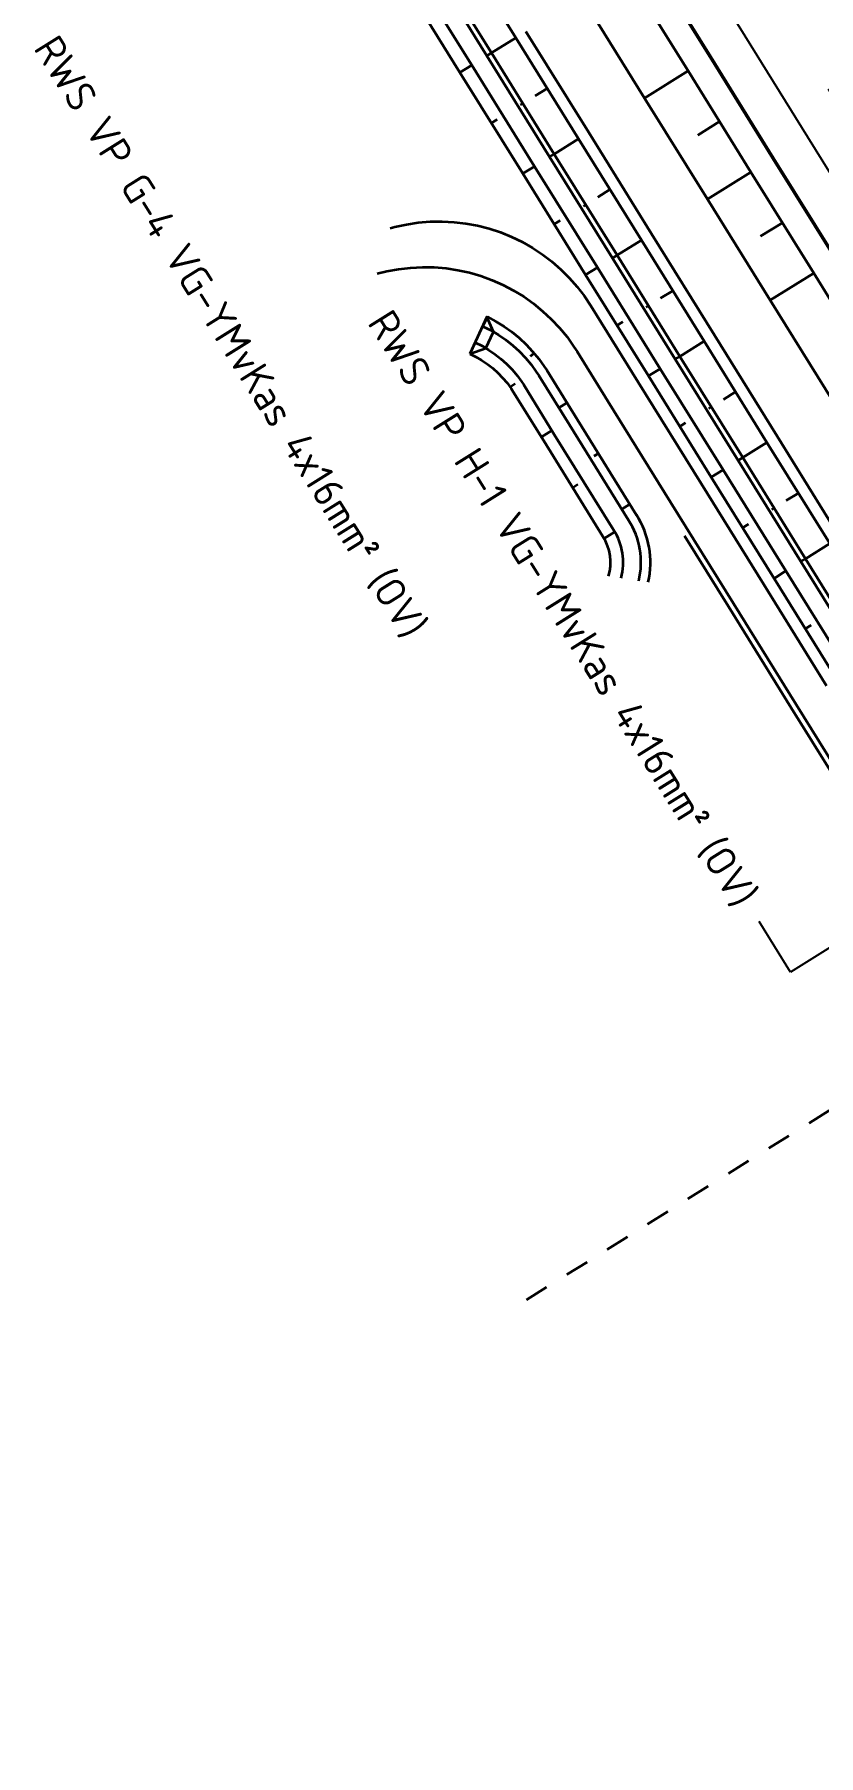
# Model space of a CAD drawing. Header units: metres. Extents: x 134219 to 139080, y 438661 to 444352.
# Drawn here: x 136067.6 to 136133.5, y 441876.5 to 442021.1 of the extents above; entities that cross this region are included whole.
import ezdxf
from ezdxf.enums import TextEntityAlignment as Align

# ---------------------------------------------------------------- set-up
doc = ezdxf.new("R2010")
doc.units = ezdxf.units.M
for name, pattern in [('13strp', [4, 1, -3]), ('39strp', [12, 3, -9]), ('XX-FASEGRENS', [4, 2, -2])]:
    doc.linetypes.add(name, pattern=pattern)
for name, color, linetype, lineweight in [('N-WE-KG-FASEGRENS-G', 7, 'XX-FASEGRENS', 35), ('N-WE-KL-ET_LS_OV_KABEL-T25', 7, 'Continuous', 25), ('Utd-ondergr-nw', 8, '13strp', 35)]:
    doc.layers.add(name, color=color, linetype=linetype, lineweight=lineweight)
doc.layers.add('Utd-weg-nw', color=8, linetype='Continuous')
doc.styles.add('NLCS_25', font='NLCS-ISO.ttf', dxfattribs={"height": 2.5})

msp = doc.modelspace()

# ---------------------------------------------------------------- linework, layer by layer
at = {"layer": 'N-WE-KG-FASEGRENS-G'}
msp.add_line((136256.46, 442007.11), (136108.79, 441914.7), dxfattribs=at)
at = {"layer": 'N-WE-KL-ET_LS_OV_KABEL-T25'}
for p, q in [((136181.47, 441973.84), (136131.14, 441942.34)), ((136131.14, 441942.34), (136128.49, 441946.58))]:
    msp.add_line(p, q, dxfattribs=at)
at = {"layer": 'Utd-ondergr-nw', "linetype": 'Continuous', "flags": 128}
for points in [[(136102.79, 442029.29), (136108.06, 442020.79), (136113.34, 442012.3), (136118.61, 442003.8), (136123.89, 441995.31), (136129.16, 441986.81), (136134.44, 441978.32), (136139.71, 441969.82), (136144.99, 441961.32), (136150.26, 441952.83), (136155.54, 441944.33), (136160.81, 441935.84), (136166.09, 441927.34), (136171.36, 441918.85), (136176.64, 441910.35), (136181.91, 441901.86), (136187.19, 441893.36), (136192.46, 441884.86), (136197.74, 441876.37)], [(136100.36, 442027.79), (136105.64, 442019.29), (136110.91, 442010.79), (136116.19, 442002.3), (136121.46, 441993.8), (136126.74, 441985.31), (136132.01, 441976.81), (136137.29, 441968.32), (136142.56, 441959.82), (136147.84, 441951.33), (136153.11, 441942.83), (136158.39, 441934.33), (136163.66, 441925.84), (136168.94, 441917.34), (136174.21, 441908.85), (136179.49, 441900.35), (136184.76, 441891.86), (136190.04, 441883.36), (136195.31, 441874.87)], [(136100.75, 442028.02), (136106.02, 442019.53), (136111.3, 442011.03), (136116.57, 442002.54), (136121.85, 441994.04), (136127.12, 441985.55), (136132.4, 441977.05), (136137.67, 441968.55), (136142.95, 441960.06), (136148.22, 441951.56), (136153.5, 441943.07), (136158.77, 441934.57), (136164.05, 441926.08), (136169.32, 441917.58), (136174.6, 441909.09), (136179.87, 441900.59), (136185.15, 441892.09), (136190.42, 441883.6), (136195.7, 441875.1)], [(136119.11, 442027.66), (136124.39, 442019.16), (136129.66, 442010.67), (136134.94, 442002.17), (136140.21, 441993.67), (136145.49, 441985.18), (136150.76, 441976.68), (136156.04, 441968.19), (136161.31, 441959.69), (136166.59, 441951.2), (136171.86, 441942.7), (136177.14, 441934.21), (136182.41, 441925.71), (136187.69, 441917.21), (136192.96, 441908.72), (136198.24, 441900.22), (136203.51, 441891.73), (136208.79, 441883.23), (136214.06, 441874.74)], [(136119.17, 442027.69), (136124.45, 442019.2), (136129.72, 442010.7), (136135, 442002.21), (136140.27, 441993.71), (136145.55, 441985.22), (136150.82, 441976.72), (136156.1, 441968.22), (136161.37, 441959.73), (136166.65, 441951.23), (136171.92, 441942.74), (136177.2, 441934.24), (136182.47, 441925.75), (136187.75, 441917.25), (136193.02, 441908.76), (136198.3, 441900.26), (136203.57, 441891.76), (136208.85, 441883.27), (136214.12, 441874.77)], [(136098.1, 442026.38), (136103.37, 442017.88), (136108.65, 442009.39), (136113.92, 442000.89), (136119.2, 441992.4), (136124.47, 441983.9), (136129.75, 441975.4), (136135.02, 441966.91), (136140.3, 441958.41), (136145.57, 441949.92), (136150.85, 441941.42), (136156.12, 441932.93), (136161.4, 441924.43), (136166.67, 441915.94), (136171.95, 441907.44), (136177.22, 441898.94), (136182.5, 441890.45), (136187.77, 441881.95), (136193.05, 441873.46)], [(136099.09, 442026.99), (136104.37, 442018.5), (136109.64, 442010), (136114.92, 442001.51), (136120.19, 441993.01), (136125.47, 441984.52), (136130.74, 441976.02), (136136.02, 441967.53), (136141.29, 441959.03), (136146.57, 441950.53), (136151.84, 441942.04), (136157.11, 441933.54), (136162.39, 441925.05), (136167.66, 441916.55), (136172.94, 441908.06), (136178.21, 441899.56), (136183.49, 441891.07), (136188.76, 441882.57), (136194.04, 441874.07)], [(136117.26, 442026.51), (136122.54, 442018.01), (136127.81, 442009.52), (136133.09, 442001.02), (136138.36, 441992.52), (136143.64, 441984.03), (136148.91, 441975.53), (136154.19, 441967.04), (136159.46, 441958.54), (136164.74, 441950.05), (136170.01, 441941.55), (136175.29, 441933.06), (136180.56, 441924.56), (136185.84, 441916.06), (136191.11, 441907.57), (136196.39, 441899.07), (136201.66, 441890.58), (136206.94, 441882.08), (136212.21, 441873.59)], [(136113.61, 442024.24), (136118.88, 442015.74), (136124.16, 442007.25), (136129.43, 441998.75), (136134.71, 441990.26), (136139.98, 441981.76), (136145.26, 441973.26), (136150.53, 441964.77), (136155.81, 441956.27), (136161.08, 441947.78), (136166.36, 441939.28), (136171.63, 441930.79), (136176.91, 441922.29), (136182.18, 441913.8), (136187.46, 441905.3), (136192.73, 441896.8), (136198.01, 441888.31), (136203.28, 441879.81), (136208.56, 441871.32)], [(136106.02, 442019.53), (136108.06, 442020.79)], [(136108.91, 442021.32), (136114.19, 442012.83), (136119.46, 442004.33), (136124.74, 441995.83), (136130.01, 441987.34), (136135.29, 441978.84), (136140.56, 441970.35), (136145.84, 441961.85), (136151.11, 441953.36), (136156.39, 441944.86), (136161.66, 441936.37), (136166.93, 441927.87), (136172.21, 441919.37), (136177.48, 441910.88), (136182.76, 441902.38), (136188.03, 441893.89), (136193.31, 441885.39), (136198.58, 441876.9), (136203.86, 441868.4)], [(136104.37, 442018.5), (136103.37, 442017.88)], [(136105.64, 442019.29), (136106.02, 442019.53)], [(136118.88, 442015.74), (136122.54, 442018.01)], [(136109.68, 442015.91), (136110.7, 442016.55)], [(136108.47, 442015.16), (136108.66, 442015.28)], [(136106.51, 442013.94), (136106.01, 442013.63)], [(136123.35, 442012.63), (136125.17, 442013.76)], [(136111.3, 442011.03), (136113.34, 442012.3)], [(136109.64, 442010), (136108.65, 442009.39)], [(136110.91, 442010.79), (136111.3, 442011.03)], [(136124.16, 442007.25), (136127.81, 442009.52)], [(136114.95, 442007.42), (136115.97, 442008.05)], [(136111.78, 442005.45), (136111.28, 442005.14)], [(136113.74, 442006.67), (136113.93, 442006.78)], [(136097.52, 442004.81), (136097.92, 442004.91), (136098.9, 442005.13), (136099.88, 442005.28), (136100.88, 442005.36), (136101.88, 442005.37), (136102.88, 442005.32), (136103.87, 442005.21), (136104.85, 442005.02), (136105.82, 442004.77), (136106.77, 442004.46), (136107.7, 442004.09), (136108.6, 442003.65), (136109.47, 442003.16), (136110.3, 442002.61), (136111.1, 442002), (136111.85, 442001.34), (136112.56, 442000.64), (136113.22, 441999.88), (136113.83, 441999.09), (136114.36, 441998.29), (136118.35, 441991.87), (136123.62, 441983.37), (136128.9, 441974.88), (136134.17, 441966.38)], [(136128.62, 442004.13), (136130.45, 442005.27)], [(136116.57, 442002.54), (136118.61, 442003.8)], [(136096.42, 442000.99), (136097.25, 442001.2), (136098.23, 442001.38), (136099.22, 442001.49), (136100.22, 442001.54), (136101.22, 442001.53), (136102.22, 442001.44), (136103.2, 442001.29), (136104.18, 442001.08), (136105.14, 442000.8), (136106.08, 442000.45), (136106.99, 442000.05), (136107.88, 441999.58), (136108.73, 441999.06), (136109.55, 441998.48), (136110.32, 441997.85), (136111.05, 441997.17), (136111.74, 441996.44), (136112.37, 441995.67), (136112.95, 441994.85), (136113.21, 441994.46), (136115.8, 441990.29), (136121.07, 441981.79), (136126.35, 441973.29), (136131.62, 441964.8), (136136.9, 441956.3)], [(136114.92, 442001.51), (136113.92, 442000.89)], [(136116.19, 442002.3), (136116.57, 442002.54)], [(136129.43, 441998.75), (136133.09, 442001.02)], [(136119.02, 441998.17), (136119.21, 441998.29)], [(136120.23, 441998.92), (136121.25, 441999.55)], [(136105.31, 441996.56), (136105.69, 441997.35)], [(136105.69, 441997.35), (136106.4, 441996.98), (136107.08, 441996.56), (136107.73, 441996.1), (136108.35, 441995.59), (136108.94, 441995.04), (136109.48, 441994.46), (136109.99, 441993.84), (136110.46, 441993.19), (136110.66, 441992.88), (136113.25, 441988.7), (136118.2, 441980.72)], [(136117.06, 441996.95), (136116.56, 441996.64)], [(136105.31, 441996.56), (136105.97, 441996.23), (136106.61, 441995.85), (136107.22, 441995.43), (136107.81, 441994.97), (136108.36, 441994.47), (136108.88, 441993.93), (136109.36, 441993.36), (136109.79, 441992.75), (136109.99, 441992.45), (136112.57, 441988.28), (136117.53, 441980.3)], [(136104.2, 441994.26), (136104.71, 441994.01), (136105.2, 441993.72), (136105.68, 441993.4), (136106.13, 441993.05), (136106.56, 441992.66), (136106.96, 441992.25), (136107.33, 441991.81), (136107.67, 441991.34), (136107.84, 441991.07), (136110.41, 441986.94), (136115.38, 441978.92)], [(136104.65, 441995.21), (136104.22, 441994.25)], [(136104.65, 441995.21), (136105.23, 441994.92), (136105.78, 441994.6), (136106.32, 441994.24), (136106.82, 441993.84), (136107.3, 441993.41), (136107.75, 441992.94), (136108.17, 441992.45), (136108.54, 441991.92), (136108.73, 441991.64), (136111.3, 441987.49), (136116.27, 441979.49)], [(136109.3, 441994.05), (136109.61, 441994.31)], [(136121.46, 441993.8), (136121.85, 441994.04)], [(136121.85, 441994.04), (136123.89, 441995.31)], [(136120.19, 441993.01), (136119.2, 441992.4)], [(136108.02, 441991.75), (136107.59, 441991.45)], [(136125.5, 441990.43), (136126.52, 441991.06)], [(136111.68, 441989.72), (136112.36, 441990.14)], [(136124.29, 441989.67), (136124.48, 441989.79)], [(136122.33, 441988.46), (136121.83, 441988.15)], [(136111.1, 441987.81), (136110.21, 441987.26)], [(136127.12, 441985.55), (136129.16, 441986.81)], [(136114.66, 441985.68), (136115, 441985.89)], [(136126.74, 441985.31), (136127.12, 441985.55)], [(136125.47, 441984.52), (136124.47, 441983.9)], [(136113.29, 441983.29), (136112.85, 441983.01)], [(136130.78, 441981.93), (136131.8, 441982.56)], [(136116.96, 441981.22), (136117.63, 441981.64)], [(136129.57, 441981.18), (136129.76, 441981.3)], [(136127.61, 441979.96), (136127.11, 441979.65)], [(136116.38, 441979.32), (136115.48, 441978.76)], [(136122.23, 441978.98), (136125.92, 441973.03), (136131.2, 441964.53), (136136.47, 441956.04), (136141.75, 441947.54), (136147.02, 441939.05), (136152.3, 441930.55), (136157.57, 441922.06), (136162.85, 441913.56), (136168.12, 441905.07), (136173.4, 441896.57), (136178.67, 441888.07), (136183.95, 441879.58), (136189.22, 441871.08), (136194.5, 441862.59), (136199.77, 441854.09), (136205.05, 441845.6), (136210.32, 441837.1), (136215.6, 441828.61), (136220.87, 441820.11), (136226.15, 441811.61), (136231.42, 441803.12), (136236.7, 441794.62), (136241.97, 441786.13)], [(136132.4, 441977.05), (136134.44, 441978.32)], [(136132.01, 441976.81), (136132.4, 441977.05)], [(136130.74, 441976.02), (136129.75, 441975.4)], [(136132.88, 441971.46), (136132.38, 441971.16)]]:
    msp.add_lwpolyline(points, dxfattribs=at)
at = {"layer": 'Utd-ondergr-nw', "linetype": 'Continuous'}
msp.add_lwpolyline([(136104.22, 441994.25), (136105.55, 441994.73), (136106.2, 441996.09), (136105.64, 441997.37)], close=True, dxfattribs=at)
for radius, start, end in [(5.05, 344.7644, 32.8616), (6.55, 346.3565, 32.7994), (7.34, 346.9356, 32.7767), (4, 342.9328, 32.9329)]:
    msp.add_arc((136112.03, 441976.75), radius, start, end, dxfattribs=at)
at = {"layer": 'Utd-weg-nw', "linetype": '39strp', "flags": 128}
msp.add_lwpolyline([(136102.65, 442067.48), (136103.98, 442065.34), (136109.25, 442056.85), (136114.53, 442048.35), (136119.8, 442039.86), (136125.08, 442031.36), (136130.35, 442022.86), (136135.63, 442014.37), (136140.9, 442005.87), (136146.18, 441997.38), (136151.45, 441988.88), (136156.73, 441980.39), (136162, 441971.89), (136167.28, 441963.39), (136172.55, 441954.9), (136177.83, 441946.4), (136183.1, 441937.91), (136188.38, 441929.41), (136193.65, 441920.92), (136198.93, 441912.42), (136204.2, 441903.93), (136209.48, 441895.43), (136214.75, 441886.93), (136220.03, 441878.44), (136225.3, 441869.94), (136230.58, 441861.45), (136235.85, 441852.95), (136241.13, 441844.46), (136246.4, 441835.96), (136251.68, 441827.47), (136256.95, 441818.97), (136262.23, 441810.47), (136267.5, 441801.98), (136272.78, 441793.48), (136278.05, 441784.99), (136283.33, 441776.49), (136288.6, 441768), (136293.88, 441759.5), (136299.15, 441751.01), (136304.43, 441742.51), (136309.7, 441734.01), (136314.98, 441725.52), (136320.25, 441717.02), (136325.53, 441708.53), (136330.8, 441700.03), (136336.08, 441691.54), (136341.35, 441683.04), (136346.63, 441674.54), (136351.9, 441666.05), (136357.18, 441657.55), (136362.45, 441649.06), (136367.72, 441640.56), (136373, 441632.07), (136378.27, 441623.57), (136383.55, 441615.08), (136388.82, 441606.58), (136394.1, 441598.08), (136399.37, 441589.59), (136404.65, 441581.09), (136409.92, 441572.6), (136415.2, 441564.1), (136420.47, 441555.61), (136425.75, 441547.11), (136431.02, 441538.62), (136436.3, 441530.12), (136441.57, 441521.62), (136446.85, 441513.13), (136452.12, 441504.63), (136457.4, 441496.14), (136462.67, 441487.64), (136467.95, 441479.15), (136473.22, 441470.65), (136478.5, 441462.16), (136483.77, 441453.66), (136489.05, 441445.16), (136494.32, 441436.67), (136499.6, 441428.17), (136504.87, 441419.68), (136510.15, 441411.18), (136515.42, 441402.69), (136520.7, 441394.19), (136525.97, 441385.69), (136531.25, 441377.2), (136536.52, 441368.7), (136541.8, 441360.21), (136547.07, 441351.71), (136552.35, 441343.22), (136557.62, 441334.72), (136562.9, 441326.23), (136568.17, 441317.73), (136573.45, 441309.23), (136578.72, 441300.74), (136584, 441292.24), (136589.27, 441283.75), (136594.55, 441275.25), (136599.82, 441266.76), (136605.1, 441258.26), (136610.37, 441249.77), (136615.65, 441241.27), (136620.92, 441232.77), (136626.2, 441224.28), (136631.47, 441215.78), (136636.75, 441207.29), (136642.02, 441198.79), (136647.3, 441190.3), (136652.57, 441181.8), (136657.85, 441173.3), (136663.12, 441164.81), (136668.4, 441156.31), (136673.67, 441147.82), (136678.95, 441139.32), (136684.22, 441130.83), (136689.5, 441122.33), (136694.77, 441113.84), (136700.05, 441105.34), (136705.32, 441096.84), (136710.6, 441088.35), (136715.87, 441079.85), (136720.32, 441072.69), (136721.15, 441071.36), (136726.42, 441062.86), (136731.71, 441054.36), (136737.01, 441045.85), (136742.32, 441037.35), (136747.64, 441028.85), (136752.99, 441020.36), (136758.37, 441011.88), (136763.77, 441003.4), (136769.2, 440994.94), (136774.67, 440986.49), (136780.17, 440978.06), (136785.72, 440969.64), (136791.31, 440961.25), (136796.95, 440952.88), (136799.79, 440948.71), (136802.64, 440944.54), (136808.38, 440936.23), (136811.33, 440932), (136814.18, 440927.95), (136820.04, 440919.71), (136825.95, 440911.51), (136831.91, 440903.35), (136837.93, 440895.23), (136844.01, 440887.14), (136850.13, 440879.1), (136856.32, 440871.1), (136862.55, 440863.14), (136868.84, 440855.23), (136875.18, 440847.35), (136881.57, 440839.52), (136888.01, 440831.73), (136894.51, 440823.98), (136901.05, 440816.28), (136907.65, 440808.62), (136914.3, 440801.01), (136921, 440793.43), (136927.75, 440785.91), (136934.55, 440778.43), (136936.17, 440776.67), (136941.4, 440770.99), (136948.29, 440763.61), (136955.22, 440756.27), (136962.19, 440748.97), (136969.19, 440741.72), (136976.22, 440734.5), (136983.28, 440727.32), (136990.36, 440720.17), (136997.46, 440713.05), (137004.58, 440705.96), (137011.71, 440698.89), (137018.86, 440691.84), (137026.01, 440684.82), (137033.17, 440677.8), (137040.34, 440670.81), (137041.77, 440669.41), (137047.5, 440663.82), (137053.97, 440657.51), (137054.67, 440656.84), (137061.83, 440649.86), (137068.99, 440642.88), (137076.15, 440635.9), (137083.31, 440628.92), (137090.47, 440621.94), (137095.49, 440617.05), (137097.64, 440614.96), (137104.8, 440607.98), (137111.96, 440601), (137119.12, 440594.02), (137126.28, 440587.04), (137133.44, 440580.06), (137140.6, 440573.08), (137147.77, 440566.1), (137154.93, 440559.12), (137162.09, 440552.14), (137169.25, 440545.16), (137176.41, 440538.18), (137183.57, 440531.2), (137190.73, 440524.23), (137197.9, 440517.25), (137205.06, 440510.27), (137212.22, 440503.29), (137219.38, 440496.31), (137226.54, 440489.33), (137233.7, 440482.35), (137240.86, 440475.37), (137248.03, 440468.39), (137255.19, 440461.41), (137262.35, 440454.43), (137269.51, 440447.45), (137276.67, 440440.47), (137283.83, 440433.49), (137291, 440426.51), (137298.16, 440419.53), (137305.32, 440412.55), (137312.48, 440405.57), (137319.64, 440398.59), (137326.8, 440391.61), (137333.96, 440384.64), (137335.59, 440383.05), (137341.13, 440377.66), (137348.29, 440370.68), (137355.45, 440363.7), (137362.61, 440356.72), (137369.77, 440349.74), (137376.93, 440342.76), (137384.09, 440335.78), (137391.26, 440328.8), (137398.42, 440321.82), (137405.58, 440314.84), (137412.74, 440307.86), (137419.9, 440300.88), (137427.06, 440293.9), (137434.22, 440286.92), (137441.39, 440279.94), (137448.55, 440272.96), (137455.71, 440265.98), (137462.87, 440259), (137470.03, 440252.03), (137477.19, 440245.05), (137484.36, 440238.07), (137491.52, 440231.09), (137498.68, 440224.11), (137505.84, 440217.13), (137513, 440210.15), (137520.16, 440203.17), (137527.32, 440196.19), (137534.49, 440189.21), (137541.65, 440182.23), (137545.87, 440178.11), (137548.81, 440175.25), (137555.97, 440168.27), (137563.13, 440161.29), (137570.29, 440154.31), (137577.45, 440147.33), (137584.62, 440140.35), (137591.78, 440133.37), (137598.94, 440126.39), (137606.1, 440119.41), (137613.26, 440112.44), (137620.42, 440105.46), (137627.58, 440098.48), (137634.75, 440091.5), (137641.91, 440084.52), (137649.07, 440077.54), (137656.23, 440070.56), (137663.39, 440063.58), (137670.55, 440056.6), (137677.72, 440049.62), (137684.88, 440042.64), (137692.04, 440035.66), (137692.61, 440035.1), (137699.2, 440028.68), (137706.36, 440021.7), (137713.52, 440014.72), (137720.68, 440007.74), (137727.85, 440000.76), (137735.01, 439993.78), (137742.17, 439986.8), (137749.33, 439979.83), (137756.49, 439972.85), (137763.65, 439965.87), (137770.81, 439958.89), (137777.98, 439951.91), (137785.14, 439944.93), (137792.3, 439937.95), (137799.46, 439930.97), (137806.62, 439923.99), (137813.78, 439917.01), (137820.94, 439910.03), (137828.11, 439903.05), (137835.27, 439896.07), (137842.43, 439889.09), (137849.59, 439882.11), (137856.75, 439875.13), (137863.91, 439868.15), (137871.08, 439861.17)], dxfattribs=at)
at = {"layer": 'Utd-weg-nw', "linetype": 'Continuous', "flags": 128}
msp.add_lwpolyline([(136122.02, 442029.46), (136127.29, 442020.97), (136132.57, 442012.47), (136137.84, 442003.97), (136143.12, 441995.48), (136148.39, 441986.98), (136153.67, 441978.49), (136158.94, 441969.99), (136164.22, 441961.5), (136169.49, 441953), (136174.77, 441944.5), (136180.04, 441936.01), (136185.32, 441927.51), (136190.59, 441919.02), (136195.87, 441910.52), (136201.14, 441902.03), (136206.42, 441893.53), (136211.69, 441885.04), (136216.97, 441876.54)], dxfattribs=at)

# ---------------------------------------------------------------- texts
at = {"layer": 'N-WE-KL-ET_LS_OV_KABEL-T25', "style": 'NLCS_25'}
msp.add_text('RWS VP G-4 VG-YMvKas 4x16mm² (OV)', height=2.5, rotation=302.0379, dxfattribs=at).set_placement((136068.57, 442020.59), align=Align.MIDDLE_LEFT)
msp.add_text('RWS VP H-1 VG-YMvKas 4x16mm² (OV)', height=2.5, rotation=302.0379, dxfattribs=at).set_placement((136127.47, 441948.21), align=Align.MIDDLE_RIGHT)

doc.saveas('drawing.dxf')
